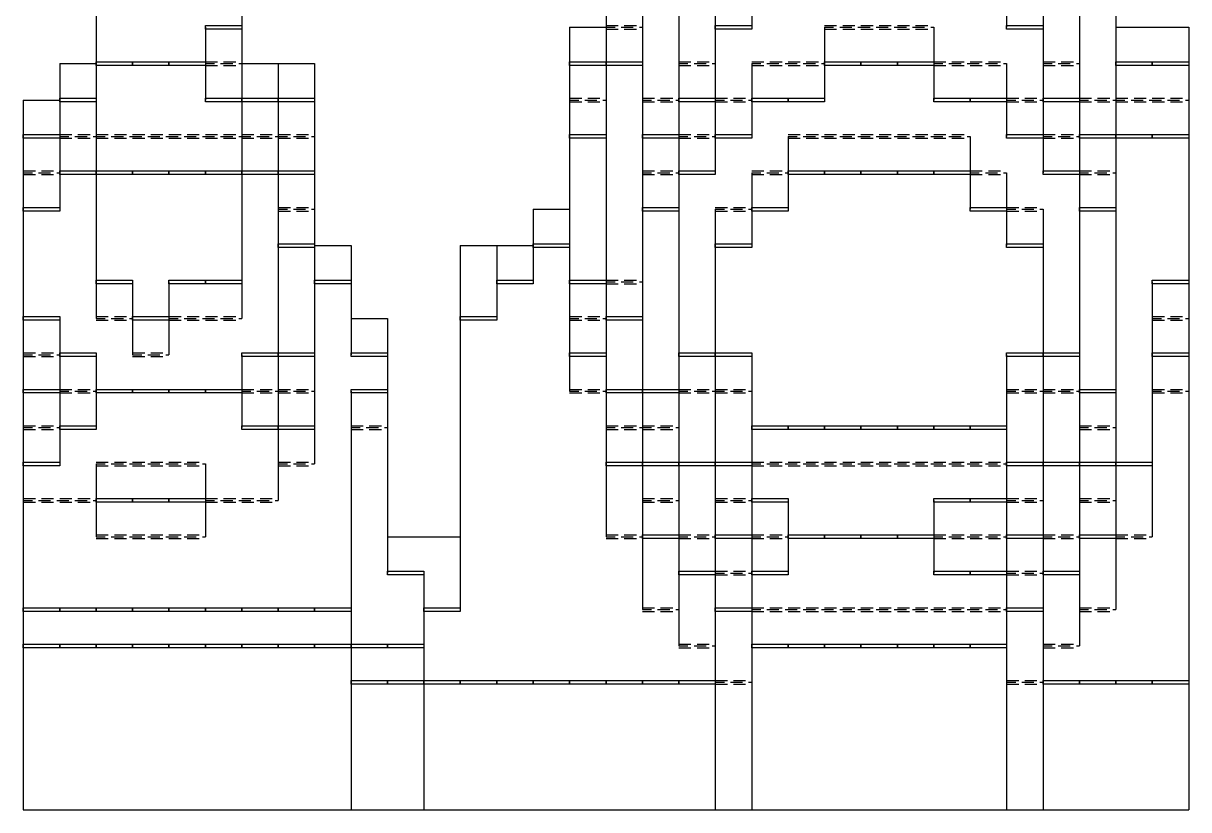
# Model space of a CAD drawing. Header units: millimetres. Extents: x 0 to 320, y 0 to 325.
# Drawn here: x 0 to 320, y 0 to 216.1 of the extents above; entities that cross this region are included whole.
import ezdxf

# ---------------------------------------------------------------- set-up
doc = ezdxf.new("R2010")
doc.units = ezdxf.units.MM
for name, color, linetype in [('CUT', 3, 'CONTINUOUS'), ('MOUNTAIN_FOLD', 1, 'CONTINUOUS'), ('VALLEY_FOLD', 5, 'CONTINUOUS')]:
    doc.layers.add(name, color=color, linetype=linetype)

msp = doc.modelspace()

# ---------------------------------------------------------------- linework, layer by layer
at = {"layer": 'CUT'}
for p, q in [((20, 225), (20, 215)), ((60, 225), (60, 215)), ((160, 225), (160, 215)), ((170, 225), (170, 215)), ((180, 225), (180, 215)), ((190, 225), (190, 215)), ((200, 225), (200, 215)), ((270, 225), (270, 215)), ((280, 225), (280, 215)), ((290, 225), (290, 215)), ((300, 225), (300, 215)), ((20, 215), (20, 205)), ((50, 215), (50, 205)), ((60, 215), (60, 205)), ((150, 215), (160, 215)), ((150, 215), (150, 205)), ((160, 215), (160, 205)), ((170, 215), (170, 205)), ((180, 215), (180, 205)), ((190, 215), (190, 205)), ((220, 215), (220, 205)), ((250, 215), (250, 205)), ((280, 215), (280, 205)), ((290, 215), (290, 205)), ((300, 215), (310, 215)), ((300, 215), (300, 205)), ((310, 215), (320, 215)), ((320, 215), (320, 205)), ((10, 205), (10, 195)), ((10, 205), (20, 205)), ((20, 205), (20, 195)), ((50, 205), (50, 195)), ((60, 205), (70, 205)), ((60, 205), (60, 195)), ((70, 205), (80, 205)), ((70, 205), (70, 195)), ((80, 205), (80, 195)), ((150, 205), (150, 195)), ((160, 205), (160, 195)), ((170, 205), (170, 195)), ((180, 205), (180, 195)), ((190, 205), (190, 195)), ((200, 205), (200, 195)), ((220, 205), (220, 195)), ((250, 205), (250, 195)), ((270, 205), (270, 195)), ((280, 205), (280, 195)), ((290, 205), (290, 195)), ((300, 205), (300, 195)), ((320, 205), (320, 195)), ((0, 195), (10, 195)), ((0, 195), (0, 185)), ((10, 195), (10, 185)), ((20, 195), (20, 185)), ((60, 195), (60, 185)), ((70, 195), (70, 185)), ((80, 195), (80, 185)), ((150, 195), (150, 185)), ((160, 195), (160, 185)), ((170, 195), (170, 185)), ((180, 195), (180, 185)), ((190, 195), (190, 185)), ((200, 195), (200, 185)), ((270, 195), (270, 185)), ((280, 195), (280, 185)), ((290, 195), (290, 185)), ((300, 195), (300, 185)), ((320, 195), (320, 185)), ((0, 185), (0, 175)), ((10, 185), (10, 175)), ((20, 185), (20, 175)), ((60, 185), (60, 175)), ((70, 185), (70, 175)), ((80, 185), (80, 175)), ((150, 185), (150, 175)), ((160, 185), (160, 175)), ((170, 185), (170, 175)), ((180, 185), (180, 175)), ((190, 185), (190, 175)), ((210, 185), (210, 175)), ((260, 185), (260, 175)), ((280, 185), (280, 175)), ((290, 185), (290, 175)), ((300, 185), (300, 175)), ((320, 185), (320, 175)), ((0, 175), (0, 165)), ((10, 175), (10, 165)), ((20, 175), (20, 165)), ((60, 175), (60, 165)), ((70, 175), (70, 165)), ((80, 175), (80, 165)), ((150, 175), (150, 165)), ((160, 175), (160, 165)), ((170, 175), (170, 165)), ((180, 175), (180, 165)), ((200, 175), (200, 165)), ((210, 175), (210, 165)), ((260, 175), (260, 165)), ((270, 175), (270, 165)), ((290, 175), (290, 165)), ((300, 175), (300, 165)), ((320, 175), (320, 165)), ((0, 165), (0, 155)), ((20, 165), (20, 155)), ((60, 165), (60, 155)), ((70, 165), (70, 155)), ((80, 165), (80, 155)), ((140, 165), (150, 165)), ((140, 165), (140, 155)), ((150, 165), (150, 155)), ((160, 165), (160, 155)), ((170, 165), (170, 155)), ((180, 165), (180, 155)), ((190, 165), (190, 155)), ((200, 165), (200, 155)), ((270, 165), (270, 155)), ((280, 165), (280, 155)), ((290, 165), (290, 155)), ((300, 165), (300, 155)), ((320, 165), (320, 155)), ((0, 155), (0, 145)), ((20, 155), (20, 145)), ((60, 155), (60, 145)), ((70, 155), (70, 145)), ((80, 155), (90, 155)), ((80, 155), (80, 145)), ((90, 155), (90, 145)), ((120, 155), (120, 145)), ((120, 155), (130, 155)), ((130, 155), (140, 155)), ((130, 155), (130, 145)), ((140, 155), (140, 145)), ((150, 155), (150, 145)), ((160, 155), (160, 145)), ((170, 155), (170, 145)), ((180, 155), (180, 145)), ((190, 155), (190, 145)), ((280, 155), (280, 145)), ((290, 155), (290, 145)), ((300, 155), (300, 145)), ((320, 155), (320, 145)), ((0, 145), (0, 135)), ((20, 145), (20, 135)), ((30, 145), (30, 135)), ((40, 145), (40, 135)), ((60, 145), (60, 135)), ((70, 145), (70, 135)), ((80, 145), (80, 135)), ((90, 145), (90, 135)), ((120, 145), (120, 135)), ((130, 145), (130, 135)), ((150, 145), (150, 135)), ((160, 145), (160, 135)), ((170, 145), (170, 135)), ((180, 145), (180, 135)), ((190, 145), (190, 135)), ((280, 145), (280, 135)), ((290, 145), (290, 135)), ((300, 145), (300, 135)), ((310, 145), (310, 135)), ((320, 145), (320, 135)), ((0, 135), (0, 125)), ((10, 135), (10, 125)), ((30, 135), (30, 125)), ((40, 135), (40, 125)), ((70, 135), (70, 125)), ((80, 135), (80, 125)), ((90, 135), (100, 135)), ((90, 135), (90, 125)), ((100, 135), (100, 125)), ((120, 135), (120, 125)), ((150, 135), (150, 125)), ((160, 135), (160, 125)), ((170, 135), (170, 125)), ((180, 135), (180, 125)), ((190, 135), (190, 125)), ((280, 135), (280, 125)), ((290, 135), (290, 125)), ((300, 135), (300, 125)), ((310, 135), (310, 125)), ((320, 135), (320, 125)), ((0, 125), (0, 115)), ((10, 125), (10, 115)), ((20, 125), (20, 115)), ((60, 125), (60, 115)), ((70, 125), (70, 115)), ((80, 125), (80, 115)), ((100, 125), (100, 115)), ((120, 125), (120, 115)), ((150, 125), (150, 115)), ((160, 125), (160, 115)), ((170, 125), (170, 115)), ((180, 125), (180, 115)), ((190, 125), (190, 115)), ((200, 125), (200, 115)), ((270, 125), (270, 115)), ((280, 125), (280, 115)), ((290, 125), (290, 115)), ((300, 125), (300, 115)), ((310, 125), (310, 115)), ((320, 125), (320, 115)), ((0, 115), (0, 105)), ((10, 115), (10, 105)), ((20, 115), (20, 105)), ((60, 115), (60, 105)), ((70, 115), (70, 105)), ((80, 115), (80, 105)), ((90, 115), (90, 105)), ((100, 115), (100, 105)), ((120, 115), (120, 105)), ((160, 115), (160, 105)), ((170, 115), (170, 105)), ((180, 115), (180, 105)), ((190, 115), (190, 105)), ((200, 115), (200, 105)), ((270, 115), (270, 105)), ((280, 115), (280, 105)), ((290, 115), (290, 105)), ((300, 115), (300, 105)), ((310, 115), (310, 105)), ((320, 115), (320, 105)), ((0, 105), (0, 95)), ((10, 105), (10, 95)), ((70, 105), (70, 95)), ((80, 105), (80, 95)), ((90, 105), (90, 95)), ((100, 105), (100, 95)), ((120, 105), (120, 95)), ((160, 105), (160, 95)), ((170, 105), (170, 95)), ((180, 105), (180, 95)), ((190, 105), (190, 95)), ((200, 105), (200, 95)), ((270, 105), (270, 95)), ((280, 105), (280, 95)), ((290, 105), (290, 95)), ((300, 105), (300, 95)), ((310, 105), (310, 95)), ((320, 105), (320, 95)), ((0, 95), (0, 85)), ((20, 95), (20, 85)), ((50, 95), (50, 85)), ((70, 95), (70, 85)), ((90, 95), (90, 85)), ((100, 95), (100, 85)), ((120, 95), (120, 85)), ((160, 95), (160, 85)), ((170, 95), (170, 85)), ((180, 95), (180, 85)), ((190, 95), (190, 85)), ((200, 95), (200, 85)), ((270, 95), (270, 85)), ((280, 95), (280, 85)), ((290, 95), (290, 85)), ((300, 95), (300, 85)), ((310, 95), (310, 85)), ((320, 95), (320, 85)), ((0, 85), (0, 75)), ((20, 85), (20, 75)), ((50, 85), (50, 75)), ((90, 85), (90, 75)), ((100, 85), (100, 75)), ((120, 85), (120, 75)), ((160, 85), (160, 75)), ((170, 85), (170, 75)), ((180, 85), (180, 75)), ((190, 85), (190, 75)), ((200, 85), (200, 75)), ((210, 85), (210, 75)), ((250, 85), (250, 75)), ((270, 85), (270, 75)), ((280, 85), (280, 75)), ((290, 85), (290, 75)), ((300, 85), (300, 75)), ((310, 85), (310, 75)), ((320, 85), (320, 75)), ((0, 75), (0, 65)), ((90, 75), (90, 65)), ((100, 75), (110, 75)), ((100, 75), (100, 65)), ((110, 75), (120, 75)), ((120, 75), (120, 65)), ((170, 75), (170, 65)), ((180, 75), (180, 65)), ((190, 75), (190, 65)), ((200, 75), (200, 65)), ((210, 75), (210, 65)), ((250, 75), (250, 65)), ((270, 75), (270, 65)), ((280, 75), (280, 65)), ((290, 75), (290, 65)), ((300, 75), (300, 65)), ((320, 75), (320, 65)), ((0, 65), (0, 55)), ((90, 65), (90, 55)), ((110, 65), (110, 55)), ((120, 65), (120, 55)), ((170, 65), (170, 55)), ((180, 65), (180, 55)), ((190, 65), (190, 55)), ((200, 65), (200, 55)), ((270, 65), (270, 55)), ((280, 65), (280, 55)), ((290, 65), (290, 55)), ((300, 65), (300, 55)), ((320, 65), (320, 55)), ((0, 55), (0, 45)), ((90, 55), (90, 45)), ((110, 55), (110, 45)), ((180, 55), (180, 45)), ((190, 55), (190, 45)), ((200, 55), (200, 45)), ((270, 55), (270, 45)), ((280, 55), (280, 45)), ((290, 55), (290, 45)), ((320, 55), (320, 45)), ((0, 45), (0, 35)), ((90, 45), (90, 35)), ((110, 45), (110, 35)), ((190, 45), (190, 35)), ((200, 45), (200, 35)), ((270, 45), (270, 35)), ((280, 45), (280, 35)), ((320, 45), (320, 35)), ((0, 35), (0, 25)), ((90, 35), (90, 25)), ((110, 35), (110, 25)), ((190, 35), (190, 25)), ((200, 35), (200, 25)), ((270, 35), (270, 25)), ((280, 35), (280, 25)), ((320, 35), (320, 25)), ((0, 25), (0, 0)), ((90, 25), (90, 0)), ((110, 25), (110, 0)), ((190, 25), (190, 0)), ((200, 25), (200, 0)), ((270, 25), (270, 0)), ((280, 25), (280, 0)), ((320, 25), (320, 0)), ((0, 0), (10, 0)), ((10, 0), (20, 0)), ((20, 0), (30, 0)), ((30, 0), (40, 0)), ((40, 0), (50, 0)), ((50, 0), (60, 0)), ((60, 0), (70, 0)), ((70, 0), (80, 0)), ((80, 0), (90, 0)), ((90, 0), (100, 0)), ((100, 0), (110, 0)), ((110, 0), (120, 0)), ((120, 0), (130, 0)), ((130, 0), (140, 0)), ((140, 0), (150, 0)), ((150, 0), (160, 0)), ((160, 0), (170, 0)), ((170, 0), (180, 0)), ((180, 0), (190, 0)), ((190, 0), (200, 0)), ((200, 0), (210, 0)), ((210, 0), (220, 0)), ((220, 0), (230, 0)), ((230, 0), (240, 0)), ((240, 0), (250, 0)), ((250, 0), (260, 0)), ((260, 0), (270, 0)), ((270, 0), (280, 0)), ((280, 0), (290, 0)), ((290, 0), (300, 0)), ((300, 0), (310, 0)), ((310, 0), (320, 0))]:
    msp.add_line(p, q, dxfattribs=at)
at = {"layer": 'MOUNTAIN_FOLD'}
for points in [[(50, 215.5), (60, 215.5), (60, 214.5), (50, 214.5)], [(190, 215.5), (200, 215.5), (200, 214.5), (190, 214.5)], [(270, 215.5), (280, 215.5), (280, 214.5), (270, 214.5)], [(20, 205.5), (30, 205.5), (30, 204.5), (20, 204.5)], [(30, 205.5), (40, 205.5), (40, 204.5), (30, 204.5)], [(40, 205.5), (50, 205.5), (50, 204.5), (40, 204.5)], [(150, 205.5), (160, 205.5), (160, 204.5), (150, 204.5)], [(160, 205.5), (170, 205.5), (170, 204.5), (160, 204.5)], [(220, 205.5), (230, 205.5), (230, 204.5), (220, 204.5)], [(230, 205.5), (240, 205.5), (240, 204.5), (230, 204.5)], [(240, 205.5), (250, 205.5), (250, 204.5), (240, 204.5)], [(300, 205.5), (310, 205.5), (310, 204.5), (300, 204.5)], [(310, 205.5), (320, 205.5), (320, 204.5), (310, 204.5)], [(10, 195.5), (20, 195.5), (20, 194.5), (10, 194.5)], [(50, 195.5), (60, 195.5), (60, 194.5), (50, 194.5)], [(60, 195.5), (70, 195.5), (70, 194.5), (60, 194.5)], [(70, 195.5), (80, 195.5), (80, 194.5), (70, 194.5)], [(180, 195.5), (190, 195.5), (190, 194.5), (180, 194.5)], [(200, 195.5), (210, 195.5), (210, 194.5), (200, 194.5)], [(210, 195.5), (220, 195.5), (220, 194.5), (210, 194.5)], [(250, 195.5), (260, 195.5), (260, 194.5), (250, 194.5)], [(260, 195.5), (270, 195.5), (270, 194.5), (260, 194.5)], [(280, 195.5), (290, 195.5), (290, 194.5), (280, 194.5)], [(0, 185.5), (10, 185.5), (10, 184.5), (0, 184.5)], [(150, 185.5), (160, 185.5), (160, 184.5), (150, 184.5)], [(170, 185.5), (180, 185.5), (180, 184.5), (170, 184.5)], [(190, 185.5), (200, 185.5), (200, 184.5), (190, 184.5)], [(270, 185.5), (280, 185.5), (280, 184.5), (270, 184.5)], [(290, 185.5), (300, 185.5), (300, 184.5), (290, 184.5)], [(300, 185.5), (310, 185.5), (310, 184.5), (300, 184.5)], [(310, 185.5), (320, 185.5), (320, 184.5), (310, 184.5)], [(10, 175.5), (20, 175.5), (20, 174.5), (10, 174.5)], [(20, 175.5), (30, 175.5), (30, 174.5), (20, 174.5)], [(30, 175.5), (40, 175.5), (40, 174.5), (30, 174.5)], [(40, 175.5), (50, 175.5), (50, 174.5), (40, 174.5)], [(50, 175.5), (60, 175.5), (60, 174.5), (50, 174.5)], [(60, 175.5), (70, 175.5), (70, 174.5), (60, 174.5)], [(70, 175.5), (80, 175.5), (80, 174.5), (70, 174.5)], [(180, 175.5), (190, 175.5), (190, 174.5), (180, 174.5)], [(210, 175.5), (220, 175.5), (220, 174.5), (210, 174.5)], [(220, 175.5), (230, 175.5), (230, 174.5), (220, 174.5)], [(230, 175.5), (240, 175.5), (240, 174.5), (230, 174.5)], [(240, 175.5), (250, 175.5), (250, 174.5), (240, 174.5)], [(250, 175.5), (260, 175.5), (260, 174.5), (250, 174.5)], [(280, 175.5), (290, 175.5), (290, 174.5), (280, 174.5)], [(0, 165.5), (10, 165.5), (10, 164.5), (0, 164.5)], [(170, 165.5), (180, 165.5), (180, 164.5), (170, 164.5)], [(200, 165.5), (210, 165.5), (210, 164.5), (200, 164.5)], [(260, 165.5), (270, 165.5), (270, 164.5), (260, 164.5)], [(290, 165.5), (300, 165.5), (300, 164.5), (290, 164.5)], [(70, 155.5), (80, 155.5), (80, 154.5), (70, 154.5)], [(140, 155.5), (150, 155.5), (150, 154.5), (140, 154.5)], [(190, 155.5), (200, 155.5), (200, 154.5), (190, 154.5)], [(270, 155.5), (280, 155.5), (280, 154.5), (270, 154.5)], [(20, 145.5), (30, 145.5), (30, 144.5), (20, 144.5)], [(40, 145.5), (50, 145.5), (50, 144.5), (40, 144.5)], [(50, 145.5), (60, 145.5), (60, 144.5), (50, 144.5)], [(80, 145.5), (90, 145.5), (90, 144.5), (80, 144.5)], [(130, 145.5), (140, 145.5), (140, 144.5), (130, 144.5)], [(150, 145.5), (160, 145.5), (160, 144.5), (150, 144.5)], [(310, 145.5), (320, 145.5), (320, 144.5), (310, 144.5)], [(0, 135.5), (10, 135.5), (10, 134.5), (0, 134.5)], [(30, 135.5), (40, 135.5), (40, 134.5), (30, 134.5)], [(120, 135.5), (130, 135.5), (130, 134.5), (120, 134.5)], [(160, 135.5), (170, 135.5), (170, 134.5), (160, 134.5)], [(10, 125.5), (20, 125.5), (20, 124.5), (10, 124.5)], [(60, 125.5), (70, 125.5), (70, 124.5), (60, 124.5)], [(70, 125.5), (80, 125.5), (80, 124.5), (70, 124.5)], [(90, 125.5), (100, 125.5), (100, 124.5), (90, 124.5)], [(150, 125.5), (160, 125.5), (160, 124.5), (150, 124.5)], [(180, 125.5), (190, 125.5), (190, 124.5), (180, 124.5)], [(190, 125.5), (200, 125.5), (200, 124.5), (190, 124.5)], [(270, 125.5), (280, 125.5), (280, 124.5), (270, 124.5)], [(280, 125.5), (290, 125.5), (290, 124.5), (280, 124.5)], [(310, 125.5), (320, 125.5), (320, 124.5), (310, 124.5)], [(0, 115.5), (10, 115.5), (10, 114.5), (0, 114.5)], [(20, 115.5), (30, 115.5), (30, 114.5), (20, 114.5)], [(30, 115.5), (40, 115.5), (40, 114.5), (30, 114.5)], [(40, 115.5), (50, 115.5), (50, 114.5), (40, 114.5)], [(50, 115.5), (60, 115.5), (60, 114.5), (50, 114.5)], [(90, 115.5), (100, 115.5), (100, 114.5), (90, 114.5)], [(160, 115.5), (170, 115.5), (170, 114.5), (160, 114.5)], [(170, 115.5), (180, 115.5), (180, 114.5), (170, 114.5)], [(290, 115.5), (300, 115.5), (300, 114.5), (290, 114.5)], [(10, 105.5), (20, 105.5), (20, 104.5), (10, 104.5)], [(60, 105.5), (70, 105.5), (70, 104.5), (60, 104.5)], [(70, 105.5), (80, 105.5), (80, 104.5), (70, 104.5)], [(200, 105.5), (210, 105.5), (210, 104.5), (200, 104.5)], [(210, 105.5), (220, 105.5), (220, 104.5), (210, 104.5)], [(220, 105.5), (230, 105.5), (230, 104.5), (220, 104.5)], [(230, 105.5), (240, 105.5), (240, 104.5), (230, 104.5)], [(240, 105.5), (250, 105.5), (250, 104.5), (240, 104.5)], [(250, 105.5), (260, 105.5), (260, 104.5), (250, 104.5)], [(260, 105.5), (270, 105.5), (270, 104.5), (260, 104.5)], [(0, 95.5), (10, 95.5), (10, 94.5), (0, 94.5)], [(160, 95.5), (170, 95.5), (170, 94.5), (160, 94.5)], [(170, 95.5), (180, 95.5), (180, 94.5), (170, 94.5)], [(180, 95.5), (190, 95.5), (190, 94.5), (180, 94.5)], [(190, 95.5), (200, 95.5), (200, 94.5), (190, 94.5)], [(270, 95.5), (280, 95.5), (280, 94.5), (270, 94.5)], [(280, 95.5), (290, 95.5), (290, 94.5), (280, 94.5)], [(290, 95.5), (300, 95.5), (300, 94.5), (290, 94.5)], [(300, 95.5), (310, 95.5), (310, 94.5), (300, 94.5)], [(20, 85.5), (30, 85.5), (30, 84.5), (20, 84.5)], [(30, 85.5), (40, 85.5), (40, 84.5), (30, 84.5)], [(40, 85.5), (50, 85.5), (50, 84.5), (40, 84.5)], [(200, 85.5), (210, 85.5), (210, 84.5), (200, 84.5)], [(250, 85.5), (260, 85.5), (260, 84.5), (250, 84.5)], [(260, 85.5), (270, 85.5), (270, 84.5), (260, 84.5)], [(170, 75.5), (180, 75.5), (180, 74.5), (170, 74.5)], [(190, 75.5), (200, 75.5), (200, 74.5), (190, 74.5)], [(210, 75.5), (220, 75.5), (220, 74.5), (210, 74.5)], [(220, 75.5), (230, 75.5), (230, 74.5), (220, 74.5)], [(230, 75.5), (240, 75.5), (240, 74.5), (230, 74.5)], [(240, 75.5), (250, 75.5), (250, 74.5), (240, 74.5)], [(270, 75.5), (280, 75.5), (280, 74.5), (270, 74.5)], [(290, 75.5), (300, 75.5), (300, 74.5), (290, 74.5)], [(100, 65.5), (110, 65.5), (110, 64.5), (100, 64.5)], [(180, 65.5), (190, 65.5), (190, 64.5), (180, 64.5)], [(200, 65.5), (210, 65.5), (210, 64.5), (200, 64.5)], [(250, 65.5), (260, 65.5), (260, 64.5), (250, 64.5)], [(260, 65.5), (270, 65.5), (270, 64.5), (260, 64.5)], [(280, 65.5), (290, 65.5), (290, 64.5), (280, 64.5)], [(0, 55.5), (10, 55.5), (10, 54.5), (0, 54.5)], [(10, 55.5), (20, 55.5), (20, 54.5), (10, 54.5)], [(20, 55.5), (30, 55.5), (30, 54.5), (20, 54.5)], [(30, 55.5), (40, 55.5), (40, 54.5), (30, 54.5)], [(40, 55.5), (50, 55.5), (50, 54.5), (40, 54.5)], [(50, 55.5), (60, 55.5), (60, 54.5), (50, 54.5)], [(60, 55.5), (70, 55.5), (70, 54.5), (60, 54.5)], [(70, 55.5), (80, 55.5), (80, 54.5), (70, 54.5)], [(80, 55.5), (90, 55.5), (90, 54.5), (80, 54.5)], [(110, 55.5), (120, 55.5), (120, 54.5), (110, 54.5)], [(190, 55.5), (200, 55.5), (200, 54.5), (190, 54.5)], [(270, 55.5), (280, 55.5), (280, 54.5), (270, 54.5)], [(0, 45.5), (10, 45.5), (10, 44.5), (0, 44.5)], [(10, 45.5), (20, 45.5), (20, 44.5), (10, 44.5)], [(20, 45.5), (30, 45.5), (30, 44.5), (20, 44.5)], [(30, 45.5), (40, 45.5), (40, 44.5), (30, 44.5)], [(40, 45.5), (50, 45.5), (50, 44.5), (40, 44.5)], [(50, 45.5), (60, 45.5), (60, 44.5), (50, 44.5)], [(60, 45.5), (70, 45.5), (70, 44.5), (60, 44.5)], [(70, 45.5), (80, 45.5), (80, 44.5), (70, 44.5)], [(80, 45.5), (90, 45.5), (90, 44.5), (80, 44.5)], [(90, 45.5), (100, 45.5), (100, 44.5), (90, 44.5)], [(100, 45.5), (110, 45.5), (110, 44.5), (100, 44.5)], [(200, 45.5), (210, 45.5), (210, 44.5), (200, 44.5)], [(210, 45.5), (220, 45.5), (220, 44.5), (210, 44.5)], [(220, 45.5), (230, 45.5), (230, 44.5), (220, 44.5)], [(230, 45.5), (240, 45.5), (240, 44.5), (230, 44.5)], [(240, 45.5), (250, 45.5), (250, 44.5), (240, 44.5)], [(250, 45.5), (260, 45.5), (260, 44.5), (250, 44.5)], [(260, 45.5), (270, 45.5), (270, 44.5), (260, 44.5)], [(90, 35.5), (100, 35.5), (100, 34.5), (90, 34.5)], [(100, 35.5), (110, 35.5), (110, 34.5), (100, 34.5)], [(110, 35.5), (120, 35.5), (120, 34.5), (110, 34.5)], [(120, 35.5), (130, 35.5), (130, 34.5), (120, 34.5)], [(130, 35.5), (140, 35.5), (140, 34.5), (130, 34.5)], [(140, 35.5), (150, 35.5), (150, 34.5), (140, 34.5)], [(150, 35.5), (160, 35.5), (160, 34.5), (150, 34.5)], [(160, 35.5), (170, 35.5), (170, 34.5), (160, 34.5)], [(170, 35.5), (180, 35.5), (180, 34.5), (170, 34.5)], [(180, 35.5), (190, 35.5), (190, 34.5), (180, 34.5)], [(280, 35.5), (290, 35.5), (290, 34.5), (280, 34.5)], [(290, 35.5), (300, 35.5), (300, 34.5), (290, 34.5)], [(300, 35.5), (310, 35.5), (310, 34.5), (300, 34.5)], [(310, 35.5), (320, 35.5), (320, 34.5), (310, 34.5)]]:
    msp.add_lwpolyline(points, close=True, dxfattribs=at)
at = {"layer": 'VALLEY_FOLD'}
for p, q in [((160, 215.5), (163.3333, 215.5)), ((160, 215), (162.5, 215)), ((160, 214.5), (163.3333, 214.5)), ((164.1667, 215), (167.5, 215)), ((165, 215.5), (168.3333, 215.5)), ((165, 214.5), (168.3333, 214.5)), ((169.1667, 215), (170, 215)), ((220, 215.5), (223.3333, 215.5)), ((220, 215), (222.5, 215)), ((220, 214.5), (223.3333, 214.5)), ((224.1667, 215), (227.5, 215)), ((225, 215.5), (228.3333, 215.5)), ((225, 214.5), (228.3333, 214.5)), ((229.1667, 215), (230, 215)), ((230, 215.5), (233.3333, 215.5)), ((230, 215), (232.5, 215)), ((230, 214.5), (233.3333, 214.5)), ((234.1667, 215), (237.5, 215)), ((235, 215.5), (238.3333, 215.5)), ((235, 214.5), (238.3333, 214.5)), ((239.1667, 215), (240, 215)), ((240, 215.5), (243.3333, 215.5)), ((240, 215), (242.5, 215)), ((240, 214.5), (243.3333, 214.5)), ((244.1667, 215), (247.5, 215)), ((245, 215.5), (248.3333, 215.5)), ((245, 214.5), (248.3333, 214.5)), ((249.1667, 215), (250, 215)), ((50, 205.5), (53.3333, 205.5)), ((50, 205), (52.5, 205)), ((54.1667, 205), (57.5, 205)), ((55, 205.5), (58.3333, 205.5)), ((59.1667, 205), (60, 205)), ((180, 205.5), (183.3333, 205.5)), ((180, 205), (182.5, 205)), ((184.1667, 205), (187.5, 205)), ((185, 205.5), (188.3333, 205.5)), ((189.1667, 205), (190, 205)), ((200, 205.5), (203.3333, 205.5)), ((200, 205), (202.5, 205)), ((204.1667, 205), (207.5, 205)), ((205, 205.5), (208.3333, 205.5)), ((209.1667, 205), (210, 205)), ((210, 205.5), (213.3333, 205.5)), ((210, 205), (212.5, 205)), ((214.1667, 205), (217.5, 205)), ((215, 205.5), (218.3333, 205.5)), ((219.1667, 205), (220, 205)), ((250, 205.5), (253.3333, 205.5)), ((250, 205), (252.5, 205)), ((254.1667, 205), (257.5, 205)), ((255, 205.5), (258.3333, 205.5)), ((259.1667, 205), (260, 205)), ((260, 205.5), (263.3333, 205.5)), ((260, 205), (262.5, 205)), ((264.1667, 205), (267.5, 205)), ((265, 205.5), (268.3333, 205.5)), ((269.1667, 205), (270, 205)), ((280, 205.5), (283.3333, 205.5)), ((280, 205), (282.5, 205)), ((284.1667, 205), (287.5, 205)), ((285, 205.5), (288.3333, 205.5)), ((289.1667, 205), (290, 205)), ((50, 204.5), (53.3333, 204.5)), ((55, 204.5), (58.3333, 204.5)), ((180, 204.5), (183.3333, 204.5)), ((185, 204.5), (188.3333, 204.5)), ((200, 204.5), (203.3333, 204.5)), ((205, 204.5), (208.3333, 204.5)), ((210, 204.5), (213.3333, 204.5)), ((215, 204.5), (218.3333, 204.5)), ((250, 204.5), (253.3333, 204.5)), ((255, 204.5), (258.3333, 204.5)), ((260, 204.5), (263.3333, 204.5)), ((265, 204.5), (268.3333, 204.5)), ((280, 204.5), (283.3333, 204.5)), ((285, 204.5), (288.3333, 204.5)), ((150, 195.5), (153.3333, 195.5)), ((155, 195.5), (158.3333, 195.5)), ((170, 195.5), (173.3333, 195.5)), ((175, 195.5), (178.3333, 195.5)), ((190, 195.5), (193.3333, 195.5)), ((195, 195.5), (198.3333, 195.5)), ((270, 195.5), (273.3333, 195.5)), ((275, 195.5), (278.3333, 195.5)), ((290, 195.5), (293.3333, 195.5)), ((295, 195.5), (298.3333, 195.5)), ((300, 195.5), (303.3333, 195.5)), ((305, 195.5), (308.3333, 195.5)), ((310, 195.5), (313.3333, 195.5)), ((315, 195.5), (318.3333, 195.5)), ((150, 195), (152.5, 195)), ((150, 194.5), (153.3333, 194.5)), ((154.1667, 195), (157.5, 195)), ((155, 194.5), (158.3333, 194.5)), ((159.1667, 195), (160, 195)), ((170, 195), (172.5, 195)), ((170, 194.5), (173.3333, 194.5)), ((174.1667, 195), (177.5, 195)), ((175, 194.5), (178.3333, 194.5)), ((179.1667, 195), (180, 195)), ((190, 195), (192.5, 195)), ((190, 194.5), (193.3333, 194.5)), ((194.1667, 195), (197.5, 195)), ((195, 194.5), (198.3333, 194.5)), ((199.1667, 195), (200, 195)), ((270, 195), (272.5, 195)), ((270, 194.5), (273.3333, 194.5)), ((274.1667, 195), (277.5, 195)), ((275, 194.5), (278.3333, 194.5)), ((279.1667, 195), (280, 195)), ((290, 195), (292.5, 195)), ((290, 194.5), (293.3333, 194.5)), ((294.1667, 195), (297.5, 195)), ((295, 194.5), (298.3333, 194.5)), ((299.1667, 195), (300, 195)), ((300, 195), (302.5, 195)), ((300, 194.5), (303.3333, 194.5)), ((304.1667, 195), (307.5, 195)), ((305, 194.5), (308.3333, 194.5)), ((309.1667, 195), (310, 195)), ((310, 195), (312.5, 195)), ((310, 194.5), (313.3333, 194.5)), ((314.1667, 195), (317.5, 195)), ((315, 194.5), (318.3333, 194.5)), ((319.1667, 195), (320, 195)), ((10, 185.5), (13.3333, 185.5)), ((10, 185), (12.5, 185)), ((10, 184.5), (13.3333, 184.5)), ((14.1667, 185), (17.5, 185)), ((15, 185.5), (18.3333, 185.5)), ((15, 184.5), (18.3333, 184.5)), ((19.1667, 185), (20, 185)), ((20, 185.5), (23.3333, 185.5)), ((20, 185), (22.5, 185)), ((20, 184.5), (23.3333, 184.5)), ((24.1667, 185), (27.5, 185)), ((25, 185.5), (28.3333, 185.5)), ((25, 184.5), (28.3333, 184.5)), ((29.1667, 185), (30, 185)), ((30, 185.5), (33.3333, 185.5)), ((30, 185), (32.5, 185)), ((30, 184.5), (33.3333, 184.5)), ((34.1667, 185), (37.5, 185)), ((35, 185.5), (38.3333, 185.5)), ((35, 184.5), (38.3333, 184.5)), ((39.1667, 185), (40, 185)), ((40, 185.5), (43.3333, 185.5)), ((40, 185), (42.5, 185)), ((40, 184.5), (43.3333, 184.5)), ((44.1667, 185), (47.5, 185)), ((45, 185.5), (48.3333, 185.5)), ((45, 184.5), (48.3333, 184.5)), ((49.1667, 185), (50, 185)), ((50, 185.5), (53.3333, 185.5)), ((50, 185), (52.5, 185)), ((50, 184.5), (53.3333, 184.5)), ((54.1667, 185), (57.5, 185)), ((55, 185.5), (58.3333, 185.5)), ((55, 184.5), (58.3333, 184.5)), ((59.1667, 185), (60, 185)), ((60, 185.5), (63.3333, 185.5)), ((60, 185), (62.5, 185)), ((60, 184.5), (63.3333, 184.5)), ((64.1667, 185), (67.5, 185)), ((65, 185.5), (68.3333, 185.5)), ((65, 184.5), (68.3333, 184.5)), ((69.1667, 185), (70, 185)), ((70, 185.5), (73.3333, 185.5)), ((70, 185), (72.5, 185)), ((70, 184.5), (73.3333, 184.5)), ((74.1667, 185), (77.5, 185)), ((75, 185.5), (78.3333, 185.5)), ((75, 184.5), (78.3333, 184.5)), ((79.1667, 185), (80, 185)), ((180, 185.5), (183.3333, 185.5)), ((180, 185), (182.5, 185)), ((180, 184.5), (183.3333, 184.5)), ((184.1667, 185), (187.5, 185)), ((185, 185.5), (188.3333, 185.5)), ((185, 184.5), (188.3333, 184.5)), ((189.1667, 185), (190, 185)), ((210, 185.5), (213.3333, 185.5)), ((210, 185), (212.5, 185)), ((210, 184.5), (213.3333, 184.5)), ((214.1667, 185), (217.5, 185)), ((215, 185.5), (218.3333, 185.5)), ((215, 184.5), (218.3333, 184.5)), ((219.1667, 185), (220, 185)), ((220, 185.5), (223.3333, 185.5)), ((220, 185), (222.5, 185)), ((220, 184.5), (223.3333, 184.5)), ((224.1667, 185), (227.5, 185)), ((225, 185.5), (228.3333, 185.5)), ((225, 184.5), (228.3333, 184.5)), ((229.1667, 185), (230, 185)), ((230, 185.5), (233.3333, 185.5)), ((230, 185), (232.5, 185)), ((230, 184.5), (233.3333, 184.5)), ((234.1667, 185), (237.5, 185)), ((235, 185.5), (238.3333, 185.5)), ((235, 184.5), (238.3333, 184.5)), ((239.1667, 185), (240, 185)), ((240, 185.5), (243.3333, 185.5)), ((240, 185), (242.5, 185)), ((240, 184.5), (243.3333, 184.5)), ((244.1667, 185), (247.5, 185)), ((245, 185.5), (248.3333, 185.5)), ((245, 184.5), (248.3333, 184.5)), ((249.1667, 185), (250, 185)), ((250, 185.5), (253.3333, 185.5)), ((250, 185), (252.5, 185)), ((250, 184.5), (253.3333, 184.5)), ((254.1667, 185), (257.5, 185)), ((255, 185.5), (258.3333, 185.5)), ((255, 184.5), (258.3333, 184.5)), ((259.1667, 185), (260, 185)), ((280, 185.5), (283.3333, 185.5)), ((280, 185), (282.5, 185)), ((280, 184.5), (283.3333, 184.5)), ((284.1667, 185), (287.5, 185)), ((285, 185.5), (288.3333, 185.5)), ((285, 184.5), (288.3333, 184.5)), ((289.1667, 185), (290, 185)), ((0, 175.5), (3.3333, 175.5)), ((0, 175), (2.5, 175)), ((0, 174.5), (3.3333, 174.5)), ((4.1667, 175), (7.5, 175)), ((5, 175.5), (8.3333, 175.5)), ((5, 174.5), (8.3333, 174.5)), ((9.1667, 175), (10, 175)), ((170, 175.5), (173.3333, 175.5)), ((170, 175), (172.5, 175)), ((170, 174.5), (173.3333, 174.5)), ((174.1667, 175), (177.5, 175)), ((175, 175.5), (178.3333, 175.5)), ((175, 174.5), (178.3333, 174.5)), ((179.1667, 175), (180, 175)), ((200, 175.5), (203.3333, 175.5)), ((200, 175), (202.5, 175)), ((200, 174.5), (203.3333, 174.5)), ((204.1667, 175), (207.5, 175)), ((205, 175.5), (208.3333, 175.5)), ((205, 174.5), (208.3333, 174.5)), ((209.1667, 175), (210, 175)), ((260, 175.5), (263.3333, 175.5)), ((260, 175), (262.5, 175)), ((260, 174.5), (263.3333, 174.5)), ((264.1667, 175), (267.5, 175)), ((265, 175.5), (268.3333, 175.5)), ((265, 174.5), (268.3333, 174.5)), ((269.1667, 175), (270, 175)), ((290, 175.5), (293.3333, 175.5)), ((290, 175), (292.5, 175)), ((290, 174.5), (293.3333, 174.5)), ((294.1667, 175), (297.5, 175)), ((295, 175.5), (298.3333, 175.5)), ((295, 174.5), (298.3333, 174.5)), ((299.1667, 175), (300, 175)), ((70, 165.5), (73.3333, 165.5)), ((70, 165), (72.5, 165)), ((70, 164.5), (73.3333, 164.5)), ((74.1667, 165), (77.5, 165)), ((75, 165.5), (78.3333, 165.5)), ((75, 164.5), (78.3333, 164.5)), ((79.1667, 165), (80, 165)), ((190, 165.5), (193.3333, 165.5)), ((190, 165), (192.5, 165)), ((190, 164.5), (193.3333, 164.5)), ((194.1667, 165), (197.5, 165)), ((195, 165.5), (198.3333, 165.5)), ((195, 164.5), (198.3333, 164.5)), ((199.1667, 165), (200, 165)), ((270, 165.5), (273.3333, 165.5)), ((270, 165), (272.5, 165)), ((270, 164.5), (273.3333, 164.5)), ((274.1667, 165), (277.5, 165)), ((275, 165.5), (278.3333, 165.5)), ((275, 164.5), (278.3333, 164.5)), ((279.1667, 165), (280, 165)), ((160, 145.5), (163.3333, 145.5)), ((160, 145), (162.5, 145)), ((160, 144.5), (163.3333, 144.5)), ((164.1667, 145), (167.5, 145)), ((165, 145.5), (168.3333, 145.5)), ((165, 144.5), (168.3333, 144.5)), ((169.1667, 145), (170, 145)), ((20, 135.5), (23.3333, 135.5)), ((20, 135), (22.5, 135)), ((20, 134.5), (23.3333, 134.5)), ((24.1667, 135), (27.5, 135)), ((25, 135.5), (28.3333, 135.5)), ((25, 134.5), (28.3333, 134.5)), ((29.1667, 135), (30, 135)), ((40, 135.5), (43.3333, 135.5)), ((40, 135), (42.5, 135)), ((40, 134.5), (43.3333, 134.5)), ((44.1667, 135), (47.5, 135)), ((45, 135.5), (48.3333, 135.5)), ((45, 134.5), (48.3333, 134.5)), ((49.1667, 135), (50, 135)), ((50, 135.5), (53.3333, 135.5)), ((50, 135), (52.5, 135)), ((50, 134.5), (53.3333, 134.5)), ((54.1667, 135), (57.5, 135)), ((55, 135.5), (58.3333, 135.5)), ((55, 134.5), (58.3333, 134.5)), ((59.1667, 135), (60, 135)), ((150, 135.5), (153.3333, 135.5)), ((150, 135), (152.5, 135)), ((150, 134.5), (153.3333, 134.5)), ((154.1667, 135), (157.5, 135)), ((155, 135.5), (158.3333, 135.5)), ((155, 134.5), (158.3333, 134.5)), ((159.1667, 135), (160, 135)), ((310, 135.5), (313.3333, 135.5)), ((310, 135), (312.5, 135)), ((310, 134.5), (313.3333, 134.5)), ((314.1667, 135), (317.5, 135)), ((315, 135.5), (318.3333, 135.5)), ((315, 134.5), (318.3333, 134.5)), ((319.1667, 135), (320, 135)), ((0, 125.5), (3.3333, 125.5)), ((0, 125), (2.5, 125)), ((4.1667, 125), (7.5, 125)), ((5, 125.5), (8.3333, 125.5)), ((9.1667, 125), (10, 125)), ((30, 125.5), (33.3333, 125.5)), ((30, 125), (32.5, 125)), ((34.1667, 125), (37.5, 125)), ((35, 125.5), (38.3333, 125.5)), ((39.1667, 125), (40, 125)), ((0, 124.5), (3.3333, 124.5)), ((5, 124.5), (8.3333, 124.5)), ((30, 124.5), (33.3333, 124.5)), ((35, 124.5), (38.3333, 124.5)), ((10, 115.5), (13.3333, 115.5)), ((15, 115.5), (18.3333, 115.5)), ((60, 115.5), (63.3333, 115.5)), ((65, 115.5), (68.3333, 115.5)), ((70, 115.5), (73.3333, 115.5)), ((75, 115.5), (78.3333, 115.5)), ((150, 115.5), (153.3333, 115.5)), ((155, 115.5), (158.3333, 115.5)), ((180, 115.5), (183.3333, 115.5)), ((185, 115.5), (188.3333, 115.5)), ((190, 115.5), (193.3333, 115.5)), ((195, 115.5), (198.3333, 115.5)), ((270, 115.5), (273.3333, 115.5)), ((275, 115.5), (278.3333, 115.5)), ((280, 115.5), (283.3333, 115.5)), ((285, 115.5), (288.3333, 115.5)), ((310, 115.5), (313.3333, 115.5)), ((315, 115.5), (318.3333, 115.5)), ((10, 115), (12.5, 115)), ((10, 114.5), (13.3333, 114.5)), ((14.1667, 115), (17.5, 115)), ((15, 114.5), (18.3333, 114.5)), ((19.1667, 115), (20, 115)), ((60, 115), (62.5, 115)), ((60, 114.5), (63.3333, 114.5)), ((64.1667, 115), (67.5, 115)), ((65, 114.5), (68.3333, 114.5)), ((69.1667, 115), (70, 115)), ((70, 115), (72.5, 115)), ((70, 114.5), (73.3333, 114.5)), ((74.1667, 115), (77.5, 115)), ((75, 114.5), (78.3333, 114.5)), ((79.1667, 115), (80, 115)), ((150, 115), (152.5, 115)), ((150, 114.5), (153.3333, 114.5)), ((154.1667, 115), (157.5, 115)), ((155, 114.5), (158.3333, 114.5)), ((159.1667, 115), (160, 115)), ((180, 115), (182.5, 115)), ((180, 114.5), (183.3333, 114.5)), ((184.1667, 115), (187.5, 115)), ((185, 114.5), (188.3333, 114.5)), ((189.1667, 115), (190, 115)), ((190, 115), (192.5, 115)), ((190, 114.5), (193.3333, 114.5)), ((194.1667, 115), (197.5, 115)), ((195, 114.5), (198.3333, 114.5)), ((199.1667, 115), (200, 115)), ((270, 115), (272.5, 115)), ((270, 114.5), (273.3333, 114.5)), ((274.1667, 115), (277.5, 115)), ((275, 114.5), (278.3333, 114.5)), ((279.1667, 115), (280, 115)), ((280, 115), (282.5, 115)), ((280, 114.5), (283.3333, 114.5)), ((284.1667, 115), (287.5, 115)), ((285, 114.5), (288.3333, 114.5)), ((289.1667, 115), (290, 115)), ((310, 115), (312.5, 115)), ((310, 114.5), (313.3333, 114.5)), ((314.1667, 115), (317.5, 115)), ((315, 114.5), (318.3333, 114.5)), ((319.1667, 115), (320, 115)), ((0, 105.5), (3.3333, 105.5)), ((0, 105), (2.5, 105)), ((0, 104.5), (3.3333, 104.5)), ((4.1667, 105), (7.5, 105)), ((5, 105.5), (8.3333, 105.5)), ((5, 104.5), (8.3333, 104.5)), ((9.1667, 105), (10, 105)), ((90, 105.5), (93.3333, 105.5)), ((90, 105), (92.5, 105)), ((90, 104.5), (93.3333, 104.5)), ((94.1667, 105), (97.5, 105)), ((95, 105.5), (98.3333, 105.5)), ((95, 104.5), (98.3333, 104.5)), ((99.1667, 105), (100, 105)), ((160, 105.5), (163.3333, 105.5)), ((160, 105), (162.5, 105)), ((160, 104.5), (163.3333, 104.5)), ((164.1667, 105), (167.5, 105)), ((165, 105.5), (168.3333, 105.5)), ((165, 104.5), (168.3333, 104.5)), ((169.1667, 105), (170, 105)), ((170, 105.5), (173.3333, 105.5)), ((170, 105), (172.5, 105)), ((170, 104.5), (173.3333, 104.5)), ((174.1667, 105), (177.5, 105)), ((175, 105.5), (178.3333, 105.5)), ((175, 104.5), (178.3333, 104.5)), ((179.1667, 105), (180, 105)), ((290, 105.5), (293.3333, 105.5)), ((290, 105), (292.5, 105)), ((290, 104.5), (293.3333, 104.5)), ((294.1667, 105), (297.5, 105)), ((295, 105.5), (298.3333, 105.5)), ((295, 104.5), (298.3333, 104.5)), ((299.1667, 105), (300, 105)), ((20, 95.5), (23.3333, 95.5)), ((20, 95), (22.5, 95)), ((20, 94.5), (23.3333, 94.5)), ((24.1667, 95), (27.5, 95)), ((25, 95.5), (28.3333, 95.5)), ((25, 94.5), (28.3333, 94.5)), ((29.1667, 95), (30, 95)), ((30, 95.5), (33.3333, 95.5)), ((30, 95), (32.5, 95)), ((30, 94.5), (33.3333, 94.5)), ((34.1667, 95), (37.5, 95)), ((35, 95.5), (38.3333, 95.5)), ((35, 94.5), (38.3333, 94.5)), ((39.1667, 95), (40, 95)), ((40, 95.5), (43.3333, 95.5)), ((40, 95), (42.5, 95)), ((40, 94.5), (43.3333, 94.5)), ((44.1667, 95), (47.5, 95)), ((45, 95.5), (48.3333, 95.5)), ((45, 94.5), (48.3333, 94.5)), ((49.1667, 95), (50, 95)), ((70, 95.5), (73.3333, 95.5)), ((70, 95), (72.5, 95)), ((70, 94.5), (73.3333, 94.5)), ((74.1667, 95), (77.5, 95)), ((75, 95.5), (78.3333, 95.5)), ((75, 94.5), (78.3333, 94.5)), ((79.1667, 95), (80, 95)), ((200, 95.5), (203.3333, 95.5)), ((200, 95), (202.5, 95)), ((200, 94.5), (203.3333, 94.5)), ((204.1667, 95), (207.5, 95)), ((205, 95.5), (208.3333, 95.5)), ((205, 94.5), (208.3333, 94.5)), ((209.1667, 95), (210, 95)), ((210, 95.5), (213.3333, 95.5)), ((210, 95), (212.5, 95)), ((210, 94.5), (213.3333, 94.5)), ((214.1667, 95), (217.5, 95)), ((215, 95.5), (218.3333, 95.5)), ((215, 94.5), (218.3333, 94.5)), ((219.1667, 95), (220, 95)), ((220, 95.5), (223.3333, 95.5)), ((220, 95), (222.5, 95)), ((220, 94.5), (223.3333, 94.5)), ((224.1667, 95), (227.5, 95)), ((225, 95.5), (228.3333, 95.5)), ((225, 94.5), (228.3333, 94.5)), ((229.1667, 95), (230, 95)), ((230, 95.5), (233.3333, 95.5)), ((230, 95), (232.5, 95)), ((230, 94.5), (233.3333, 94.5)), ((234.1667, 95), (237.5, 95)), ((235, 95.5), (238.3333, 95.5)), ((235, 94.5), (238.3333, 94.5)), ((239.1667, 95), (240, 95)), ((240, 95.5), (243.3333, 95.5)), ((240, 95), (242.5, 95)), ((240, 94.5), (243.3333, 94.5)), ((244.1667, 95), (247.5, 95)), ((245, 95.5), (248.3333, 95.5)), ((245, 94.5), (248.3333, 94.5)), ((249.1667, 95), (250, 95)), ((250, 95.5), (253.3333, 95.5)), ((250, 95), (252.5, 95)), ((250, 94.5), (253.3333, 94.5)), ((254.1667, 95), (257.5, 95)), ((255, 95.5), (258.3333, 95.5)), ((255, 94.5), (258.3333, 94.5)), ((259.1667, 95), (260, 95)), ((260, 95.5), (263.3333, 95.5)), ((260, 95), (262.5, 95)), ((260, 94.5), (263.3333, 94.5)), ((264.1667, 95), (267.5, 95)), ((265, 95.5), (268.3333, 95.5)), ((265, 94.5), (268.3333, 94.5)), ((269.1667, 95), (270, 95)), ((0, 85.5), (3.3333, 85.5)), ((0, 85), (2.5, 85)), ((0, 84.5), (3.3333, 84.5)), ((4.1667, 85), (7.5, 85)), ((5, 85.5), (8.3333, 85.5)), ((5, 84.5), (8.3333, 84.5)), ((9.1667, 85), (10, 85)), ((10, 85.5), (13.3333, 85.5)), ((10, 85), (12.5, 85)), ((10, 84.5), (13.3333, 84.5)), ((14.1667, 85), (17.5, 85)), ((15, 85.5), (18.3333, 85.5)), ((15, 84.5), (18.3333, 84.5)), ((19.1667, 85), (20, 85)), ((50, 85.5), (53.3333, 85.5)), ((50, 85), (52.5, 85)), ((50, 84.5), (53.3333, 84.5)), ((54.1667, 85), (57.5, 85)), ((55, 85.5), (58.3333, 85.5)), ((55, 84.5), (58.3333, 84.5)), ((59.1667, 85), (60, 85)), ((60, 85.5), (63.3333, 85.5)), ((60, 85), (62.5, 85)), ((60, 84.5), (63.3333, 84.5)), ((64.1667, 85), (67.5, 85)), ((65, 85.5), (68.3333, 85.5)), ((65, 84.5), (68.3333, 84.5)), ((69.1667, 85), (70, 85)), ((170, 85.5), (173.3333, 85.5)), ((170, 85), (172.5, 85)), ((170, 84.5), (173.3333, 84.5)), ((174.1667, 85), (177.5, 85)), ((175, 85.5), (178.3333, 85.5)), ((175, 84.5), (178.3333, 84.5)), ((179.1667, 85), (180, 85)), ((190, 85.5), (193.3333, 85.5)), ((190, 85), (192.5, 85)), ((190, 84.5), (193.3333, 84.5)), ((194.1667, 85), (197.5, 85)), ((195, 85.5), (198.3333, 85.5)), ((195, 84.5), (198.3333, 84.5)), ((199.1667, 85), (200, 85)), ((270, 85.5), (273.3333, 85.5)), ((270, 85), (272.5, 85)), ((270, 84.5), (273.3333, 84.5)), ((274.1667, 85), (277.5, 85)), ((275, 85.5), (278.3333, 85.5)), ((275, 84.5), (278.3333, 84.5)), ((279.1667, 85), (280, 85)), ((290, 85.5), (293.3333, 85.5)), ((290, 85), (292.5, 85)), ((290, 84.5), (293.3333, 84.5)), ((294.1667, 85), (297.5, 85)), ((295, 85.5), (298.3333, 85.5)), ((295, 84.5), (298.3333, 84.5)), ((299.1667, 85), (300, 85)), ((20, 75.5), (23.3333, 75.5)), ((20, 75), (22.5, 75)), ((20, 74.5), (23.3333, 74.5)), ((24.1667, 75), (27.5, 75)), ((25, 75.5), (28.3333, 75.5)), ((25, 74.5), (28.3333, 74.5)), ((29.1667, 75), (30, 75)), ((30, 75.5), (33.3333, 75.5)), ((30, 75), (32.5, 75)), ((30, 74.5), (33.3333, 74.5)), ((34.1667, 75), (37.5, 75)), ((35, 75.5), (38.3333, 75.5)), ((35, 74.5), (38.3333, 74.5)), ((39.1667, 75), (40, 75)), ((40, 75.5), (43.3333, 75.5)), ((40, 75), (42.5, 75)), ((40, 74.5), (43.3333, 74.5)), ((44.1667, 75), (47.5, 75)), ((45, 75.5), (48.3333, 75.5)), ((45, 74.5), (48.3333, 74.5)), ((49.1667, 75), (50, 75)), ((160, 75.5), (163.3333, 75.5)), ((160, 75), (162.5, 75)), ((160, 74.5), (163.3333, 74.5)), ((164.1667, 75), (167.5, 75)), ((165, 75.5), (168.3333, 75.5)), ((165, 74.5), (168.3333, 74.5)), ((169.1667, 75), (170, 75)), ((180, 75.5), (183.3333, 75.5)), ((180, 75), (182.5, 75)), ((180, 74.5), (183.3333, 74.5)), ((184.1667, 75), (187.5, 75)), ((185, 75.5), (188.3333, 75.5)), ((185, 74.5), (188.3333, 74.5)), ((189.1667, 75), (190, 75)), ((200, 75.5), (203.3333, 75.5)), ((200, 75), (202.5, 75)), ((200, 74.5), (203.3333, 74.5)), ((204.1667, 75), (207.5, 75)), ((205, 75.5), (208.3333, 75.5)), ((205, 74.5), (208.3333, 74.5)), ((209.1667, 75), (210, 75)), ((250, 75.5), (253.3333, 75.5)), ((250, 75), (252.5, 75)), ((250, 74.5), (253.3333, 74.5)), ((254.1667, 75), (257.5, 75)), ((255, 75.5), (258.3333, 75.5)), ((255, 74.5), (258.3333, 74.5)), ((259.1667, 75), (260, 75)), ((260, 75.5), (263.3333, 75.5)), ((260, 75), (262.5, 75)), ((260, 74.5), (263.3333, 74.5)), ((264.1667, 75), (267.5, 75)), ((265, 75.5), (268.3333, 75.5)), ((265, 74.5), (268.3333, 74.5)), ((269.1667, 75), (270, 75)), ((280, 75.5), (283.3333, 75.5)), ((280, 75), (282.5, 75)), ((280, 74.5), (283.3333, 74.5)), ((284.1667, 75), (287.5, 75)), ((285, 75.5), (288.3333, 75.5)), ((285, 74.5), (288.3333, 74.5)), ((289.1667, 75), (290, 75)), ((300, 75.5), (303.3333, 75.5)), ((300, 75), (302.5, 75)), ((300, 74.5), (303.3333, 74.5)), ((304.1667, 75), (307.5, 75)), ((305, 75.5), (308.3333, 75.5)), ((305, 74.5), (308.3333, 74.5)), ((309.1667, 75), (310, 75)), ((190, 65.5), (193.3333, 65.5)), ((190, 65), (192.5, 65)), ((190, 64.5), (193.3333, 64.5)), ((194.1667, 65), (197.5, 65)), ((195, 65.5), (198.3333, 65.5)), ((195, 64.5), (198.3333, 64.5)), ((199.1667, 65), (200, 65)), ((270, 65.5), (273.3333, 65.5)), ((270, 65), (272.5, 65)), ((270, 64.5), (273.3333, 64.5)), ((274.1667, 65), (277.5, 65)), ((275, 65.5), (278.3333, 65.5)), ((275, 64.5), (278.3333, 64.5)), ((279.1667, 65), (280, 65)), ((170, 55.5), (173.3333, 55.5)), ((170, 55), (172.5, 55)), ((170, 54.5), (173.3333, 54.5)), ((174.1667, 55), (177.5, 55)), ((175, 55.5), (178.3333, 55.5)), ((175, 54.5), (178.3333, 54.5)), ((179.1667, 55), (180, 55)), ((200, 55.5), (203.3333, 55.5)), ((200, 55), (202.5, 55)), ((200, 54.5), (203.3333, 54.5)), ((204.1667, 55), (207.5, 55)), ((205, 55.5), (208.3333, 55.5)), ((205, 54.5), (208.3333, 54.5)), ((209.1667, 55), (210, 55)), ((210, 55.5), (213.3333, 55.5)), ((210, 55), (212.5, 55)), ((210, 54.5), (213.3333, 54.5)), ((214.1667, 55), (217.5, 55)), ((215, 55.5), (218.3333, 55.5)), ((215, 54.5), (218.3333, 54.5)), ((219.1667, 55), (220, 55)), ((220, 55.5), (223.3333, 55.5)), ((220, 55), (222.5, 55)), ((220, 54.5), (223.3333, 54.5)), ((224.1667, 55), (227.5, 55)), ((225, 55.5), (228.3333, 55.5)), ((225, 54.5), (228.3333, 54.5)), ((229.1667, 55), (230, 55)), ((230, 55.5), (233.3333, 55.5)), ((230, 55), (232.5, 55)), ((230, 54.5), (233.3333, 54.5)), ((234.1667, 55), (237.5, 55)), ((235, 55.5), (238.3333, 55.5)), ((235, 54.5), (238.3333, 54.5)), ((239.1667, 55), (240, 55)), ((240, 55.5), (243.3333, 55.5)), ((240, 55), (242.5, 55)), ((240, 54.5), (243.3333, 54.5)), ((244.1667, 55), (247.5, 55)), ((245, 55.5), (248.3333, 55.5)), ((245, 54.5), (248.3333, 54.5)), ((249.1667, 55), (250, 55)), ((250, 55.5), (253.3333, 55.5)), ((250, 55), (252.5, 55)), ((250, 54.5), (253.3333, 54.5)), ((254.1667, 55), (257.5, 55)), ((255, 55.5), (258.3333, 55.5)), ((255, 54.5), (258.3333, 54.5)), ((259.1667, 55), (260, 55)), ((260, 55.5), (263.3333, 55.5)), ((260, 55), (262.5, 55)), ((260, 54.5), (263.3333, 54.5)), ((264.1667, 55), (267.5, 55)), ((265, 55.5), (268.3333, 55.5)), ((265, 54.5), (268.3333, 54.5)), ((269.1667, 55), (270, 55)), ((290, 55.5), (293.3333, 55.5)), ((290, 55), (292.5, 55)), ((290, 54.5), (293.3333, 54.5)), ((294.1667, 55), (297.5, 55)), ((295, 55.5), (298.3333, 55.5)), ((295, 54.5), (298.3333, 54.5)), ((299.1667, 55), (300, 55)), ((180, 45.5), (183.3333, 45.5)), ((180, 45), (182.5, 45)), ((184.1667, 45), (187.5, 45)), ((185, 45.5), (188.3333, 45.5)), ((189.1667, 45), (190, 45)), ((280, 45.5), (283.3333, 45.5)), ((280, 45), (282.5, 45)), ((284.1667, 45), (287.5, 45)), ((285, 45.5), (288.3333, 45.5)), ((289.1667, 45), (290, 45)), ((180, 44.5), (183.3333, 44.5)), ((185, 44.5), (188.3333, 44.5)), ((280, 44.5), (283.3333, 44.5)), ((285, 44.5), (288.3333, 44.5)), ((190, 35.5), (193.3333, 35.5)), ((195, 35.5), (198.3333, 35.5)), ((270, 35.5), (273.3333, 35.5)), ((275, 35.5), (278.3333, 35.5)), ((190, 35), (192.5, 35)), ((190, 34.5), (193.3333, 34.5)), ((194.1667, 35), (197.5, 35)), ((195, 34.5), (198.3333, 34.5)), ((199.1667, 35), (200, 35)), ((270, 35), (272.5, 35)), ((270, 34.5), (273.3333, 34.5)), ((274.1667, 35), (277.5, 35)), ((275, 34.5), (278.3333, 34.5)), ((279.1667, 35), (280, 35))]:
    msp.add_line(p, q, dxfattribs=at)

doc.saveas('drawing.dxf')
